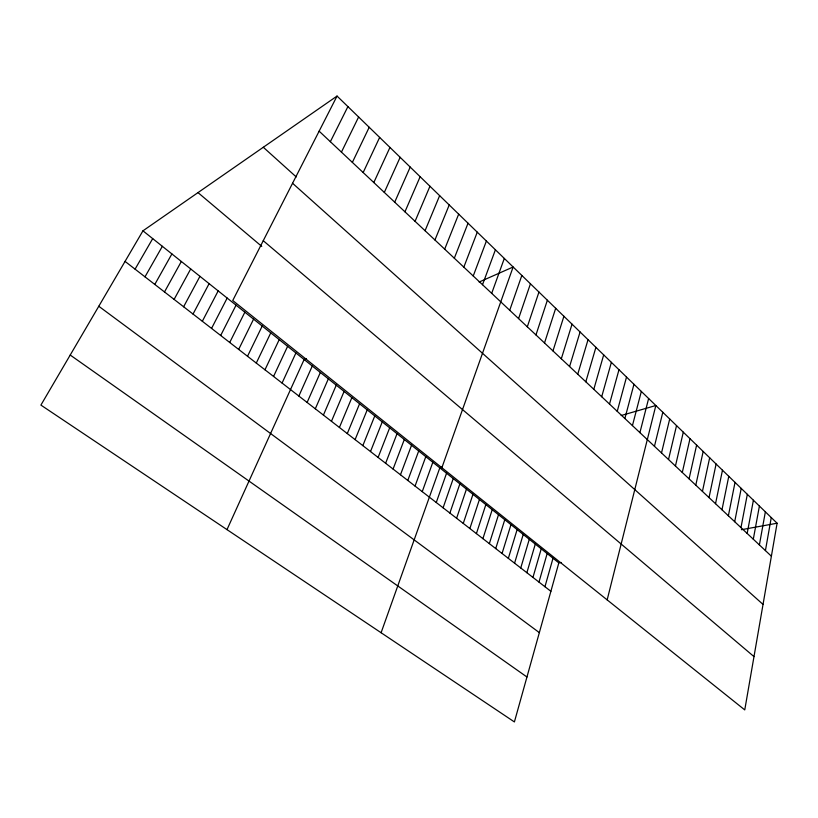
<?xml version="1.0" encoding="UTF-8"?>
<svg xmlns="http://www.w3.org/2000/svg" width="818" height="818" viewBox="0 0 818 818"><rect width="100%" height="100%" fill="white"/><g stroke="black" fill="none" stroke-linecap="round" stroke-linejoin="round"><path stroke-width="1.23" d="M777.1 523.223L744.758 709.901L232.741 300.513L337.047 96.064L777.1 523.223L741.415 529.706M765.423 550.586L771.262 517.559M759.39 544.931L765.362 511.833M753.306 539.205L759.411 506.056M747.171 533.438L753.398 500.217M740.965 527.61L747.335 494.328M734.697 521.72L741.21 488.387M728.378 515.78L735.024 482.375M721.987 509.767L728.777 476.311M715.535 503.704L722.468 470.197M709.022 497.589L716.098 464.01M702.437 491.403L709.666 457.773M695.791 485.156L703.173 451.464M689.073 478.837L696.619 445.094M682.294 472.467L689.993 438.663M675.443 466.025L683.296 432.17M668.51 459.511L676.537 425.605M661.517 452.937L669.707 418.98M654.451 446.301L662.805 412.282M607.16 599.88L655.842 405.513L621.21 415.513M639.911 432.63L648.623 398.519M632.437 425.605L641.332 391.433M624.88 418.509L633.96 384.286M617.242 411.331L626.516 377.047M609.512 404.072L618.981 369.746M561.107 562.467L558.827 562.876L514.399 721.936L40.9 405.094L142.956 230.829L337.047 96.064M601.7 396.73L611.373 362.354M544.952 586.721L553.009 558.234M593.807 389.307L603.684 354.889M538.98 582.079L547.15 553.551M532.947 577.416L541.24 548.837M585.821 381.801L595.903 347.333M526.874 572.702L535.289 544.082M577.743 374.215L588.04 339.695M520.749 567.958L529.287 539.287M514.573 563.173L523.223 534.451M508.336 558.346L517.129 529.583M569.584 366.536L580.085 331.975M561.322 358.775L572.038 324.173M502.058 553.479L510.974 524.665M495.728 548.571L504.767 519.716M552.968 350.922L563.909 316.28M489.338 543.633L498.51 514.716M482.906 538.643L492.211 509.686M544.512 342.977L555.688 308.294M476.413 533.612L485.851 504.604M535.964 334.94L547.365 300.226M469.859 528.53L479.44 499.491M463.254 523.418L472.968 494.328M527.313 326.811L538.96 292.057M456.597 518.254L466.454 489.123M518.571 318.591L530.442 283.795M449.88 513.05L459.869 483.867M443.1 507.804L453.244 478.571M509.716 310.267L521.843 275.441M436.26 502.508L446.556 473.233M441.873 467.722L513.131 266.995L479.144 282.036M381.096 632.733L439.808 467.845L442.027 467.211M422.241 491.638L432.834 462.282M491.69 293.335L504.317 258.437M415.053 486.066L425.8 456.669M482.518 284.705L495.411 249.787M407.793 480.452L418.704 450.994M400.472 474.777L411.546 445.278M473.233 275.983L486.393 241.034M393.08 469.051L404.317 439.511M385.626 463.274L397.037 433.693M463.826 267.149L477.262 232.169M378.1 457.446L389.675 427.824M454.317 258.212L468.029 223.212M370.503 451.556L382.251 421.894M444.685 249.163L458.683 214.132M362.844 445.626L374.767 415.912M355.104 439.624L367.21 409.879M434.941 239.991L449.225 204.95M347.292 433.581L359.572 403.785M425.063 230.717L439.644 195.655M339.409 427.466L351.873 397.64M415.074 221.32L429.951 186.248M331.454 421.301L344.102 391.433M323.417 415.084L336.259 385.176M404.951 211.811L420.135 176.729M315.308 408.796L328.345 378.846M394.705 202.179L410.207 167.077M307.118 402.456L320.349 372.466M298.856 396.045L312.282 366.024M384.317 192.424L400.145 157.312M226.995 529.624L304.132 359.521L306.249 358.591M373.806 182.547L389.961 147.424M282.077 383.049L295.911 352.957M273.56 376.454L287.609 346.321M363.161 172.537L379.644 137.414M264.971 369.797L279.224 339.634M352.364 162.393L369.204 127.281M256.29 363.069L270.758 332.875M247.517 356.28L262.21 326.045M341.433 152.117L358.621 117.005M238.662 349.419L253.58 319.153M229.725 342.486L244.858 312.19M330.36 141.708L347.906 106.606M220.686 335.482L236.054 305.165M211.555 328.417L227.169 298.069M202.343 321.269L218.181 290.891M193.028 314.061L209.111 283.652M183.621 306.77L199.95 276.331M174.111 299.398L190.696 268.948M164.5 291.954L181.34 261.474M154.796 284.439L171.892 253.938M144.99 276.842L162.353 246.31M135.072 269.163L152.7 238.611M70.215 355.043L526.945 676.997M98.784 306.259L539.348 632.631M125.062 261.402L550.882 591.312M142.956 230.829L558.827 562.876M198.007 192.608L261.76 246.392M263.253 240.707L753.991 656.609M292.558 183.263L763.03 604.42M263.304 147.271L296.249 176.944M319.143 131.166L771.384 556.199"/></g></svg>
